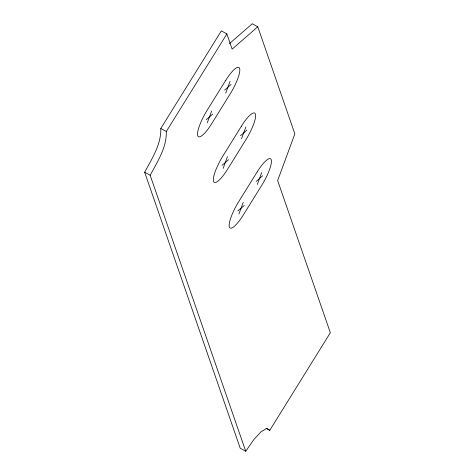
<?xml version="1.0" encoding="UTF-8"?>
<svg xmlns="http://www.w3.org/2000/svg" width="475" height="475" viewBox="0 0 475 475"><rect width="100%" height="100%" fill="white"/><g stroke="black" fill="none" stroke-linecap="round" stroke-linejoin="round"><path stroke-width="0.71" d="M257.783 26.796L232.144 49.133L226.878 33.921L221.368 30.869L160.787 128.464C161.316 144.43 151.911 158.65 144.655 172.229L240.219 448.204L245.729 451.25L253.715 439.737L261.09 431.716L266.724 428.408L269.764 430.314L330.345 332.72L277.649 180.547L294.856 133.861L257.783 26.796L252.273 23.75L229.419 43.658M226.878 33.921L166.297 131.51C166.826 147.476 157.421 161.702 150.165 175.275L245.729 451.25M207.296 122.793L211.636 111.013M225.702 93.142L230.048 81.356M223.102 168.447L227.448 156.667M241.514 138.795L245.854 127.009M238.913 214.1L243.253 202.32M257.319 184.448L261.666 172.662M224.639 90.066L231.111 84.431M206.233 119.724L212.705 114.083M240.451 135.719L246.917 130.085M222.039 165.377L228.511 159.737M256.257 181.373L262.728 175.738M237.85 211.031L244.322 205.39M160.787 128.464L166.297 131.51M144.655 172.229L150.165 175.275M266.089 428.278L269.764 430.314M225.572 80.59L207.159 110.248A22.681 5.356 -61 0 0 197.754 135.779A22.681 5.356 -61 0 0 211.773 123.559L230.179 93.907A22.681 5.356 -61 0 0 239.59 68.376A22.681 5.356 -61 0 0 225.572 80.59M241.377 126.243L222.971 155.901A22.681 5.356 -61 0 0 213.56 181.426A22.681 5.356 -61 0 0 227.578 169.213L245.991 139.561A22.681 5.356 -61 0 0 255.396 114.03A22.681 5.356 -61 0 0 241.377 126.243M257.189 171.897L238.777 201.554A22.681 5.356 -61 0 0 229.372 227.08A22.681 5.356 -61 0 0 243.39 214.866L261.796 185.214A22.681 5.356 -61 0 0 271.207 159.683A22.681 5.356 -61 0 0 257.189 171.897"/></g></svg>
